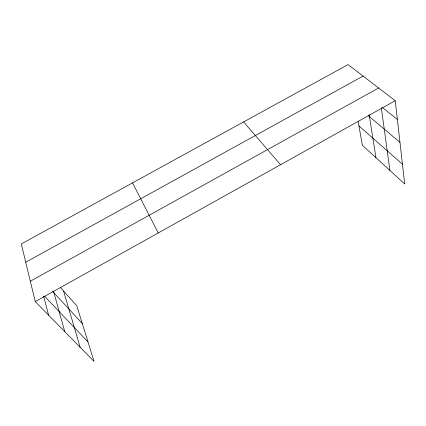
<?xml version="1.0" encoding="UTF-8"?>
<svg xmlns="http://www.w3.org/2000/svg" width="426" height="426" viewBox="0 0 426 426"><rect width="100%" height="100%" fill="white"/><g stroke="black" fill="none" stroke-linecap="round" stroke-linejoin="round"><path stroke-width="0.64" d="M60.433 287.539L76.76 305.73L94.055 361.413L35.252 301.603L395.227 100.717L404.7 183.973L362.366 145.245L358.138 121.41M30.321 281.224L378.618 87.99M25.725 262.219L363.069 76.084M395.227 100.717L348.063 64.587L21.3 243.928L35.252 301.603M382.67 107.703L397.362 119.456M368.495 115.867L399.961 142.332M358.942 125.92L402.453 164.212M44.682 296.336L88.001 341.913M52.638 291.4L82.298 323.552M243.603 121.916L280.542 164.718M132.555 182.866L158.222 232.979M63.533 290.99L80.173 347.296M53.447 290.969L64.747 331.604M43.649 296.171L48.553 315.139M369.177 114.78L375.95 157.673M381.329 107.778L389.907 170.443"/></g></svg>
